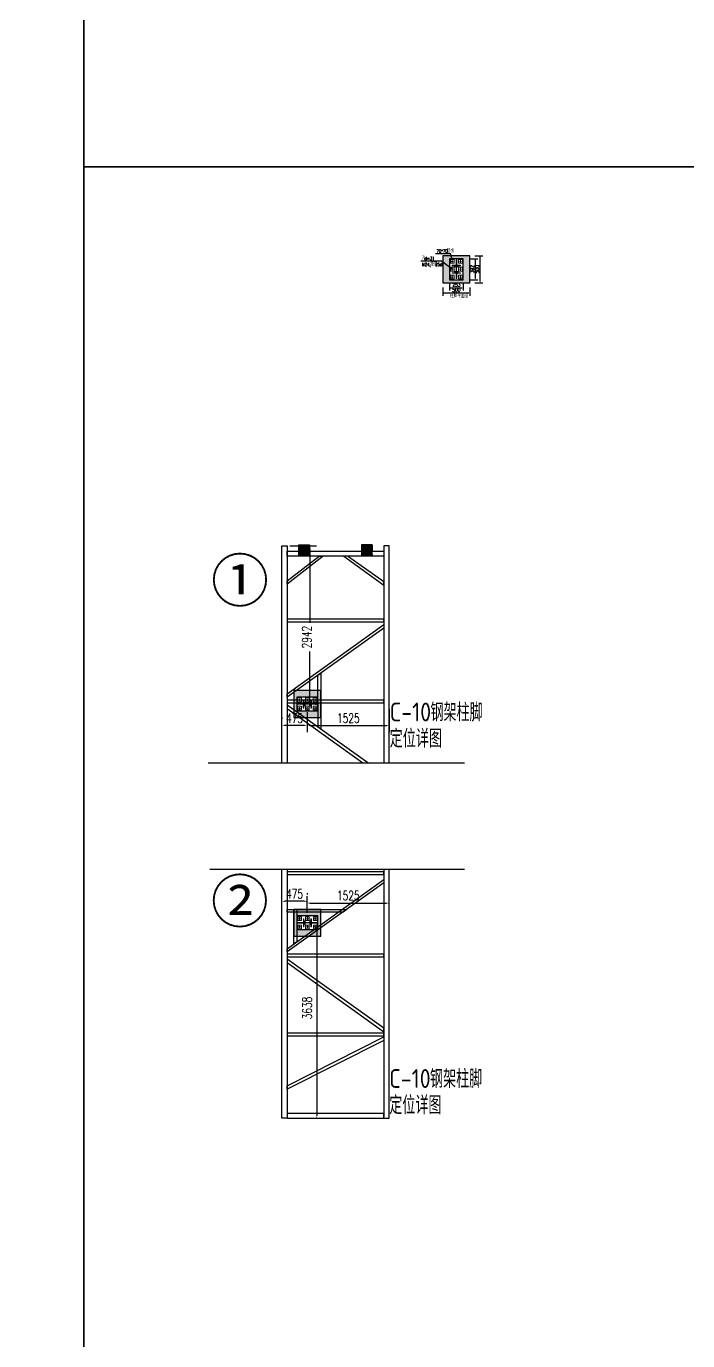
# Model space of a CAD drawing. Extents: x -89702 to 926017, y -610001 to -56924.
# Drawn here: x 66867 to 79177, y -567812 to -543348 of the extents above; entities that cross this region are included whole.
import ezdxf

# ---------------------------------------------------------------- set-up
doc = ezdxf.new("R2010")
doc.units = 0
doc.header["$LTSCALE"] = 10
doc.header["$MEASUREMENT"] = 0
doc.linetypes.add('线型2', pattern=[2.5, 1.5, -1])
for name, color, linetype in [('BJ02', 2, 'Continuous'), ('DIM_LEAD', 3, 'Continuous'), ('PUB_TEXT', 7, 'Continuous'), ('W-STEEL_FRAME钢架', 3, 'Continuous'), ('房屋工字钢', 2, 'Continuous')]:
    doc.layers.add(name, color=color, linetype=linetype)
for name, color, linetype, lineweight in [('孔标注', 9, 'Continuous', 18), ('字符标注', 9, 'Continuous', 18), ('柱_主零件_实线', 51, 'Continuous', 18), ('柱_零件_实线', 3, 'Continuous', 18), ('螺栓组-普通_实线', 9, 'Continuous', 18), ('钢板标注', 9, 'Continuous', 18)]:
    doc.layers.add(name, color=color, linetype=linetype, lineweight=lineweight)
doc.styles.add('_TCH_DIM', font='SIMPLEX', dxfattribs={"bigfont": 'GBCBIG'})
doc.styles.get("Standard").update_dxf_attribs({"font": 'gbenor.shx', "bigfont": 'gbcbig.shx'})
doc.styles.add('STANDARD_T3', font='simplex.shx', dxfattribs={"width": 0.7, "bigfont": 'gbcbig.shx'})
doc.styles.add('图框', font='')
doc.styles.get('图框').set_extended_font_data('SimSun')
doc.dimstyles.new('W&&20', dxfattribs={"dimtxt": 70, "dimasz": 20, "dimexe": 50, "dimexo": 60, "dimgap": 20, "dimtad": 1, "dimdec": 0, "dimzin": 0, "dimdsep": 46, "dimtxsty": 'STANDARD_T3', "dimcen": 0.09, "dimclrd": 1, "dimclre": 1, "dimclrt": 7, "dimazin": 2, "dimtfac": 1, "dimtdec": 0, "dimtix": 1, "dimtmove": 2, "dimatfit": 3, "dimfxl": 0, "dimtolj": 1, "dimtzin": 0, "dimarcsym": 0})
doc.dimstyles.new('W&&50', dxfattribs={"dimtxt": 175, "dimasz": 50, "dimexe": 125, "dimexo": 150, "dimgap": 50, "dimtad": 1, "dimdec": 0, "dimzin": 0, "dimdsep": 46, "dimtxsty": 'STANDARD_T3', "dimcen": 0.09, "dimclrd": 1, "dimclre": 1, "dimclrt": 7, "dimazin": 2, "dimtfac": 1, "dimtdec": 0, "dimtix": 1, "dimtmove": 2, "dimatfit": 3, "dimfxl": 0, "dimtolj": 1, "dimtzin": 0, "dimarcsym": 0})

# ---------------------------------------------------------------- blocks, each defined once
blk = doc.blocks.new('GZG')
at = {"layer": '孔标注', "ltscale": 100000, "const_width": 2.01}
blk.add_lwpolyline([(51, 341, 1), (49, 341, 1)], format="xyb", close=True, dxfattribs=at)
at = {"layer": '字符标注', "ltscale": 100000, "const_width": 2.01}
blk.add_lwpolyline([(204, 341, 1), (202, 341, 1)], format="xyb", close=True, dxfattribs=at)
at = {"layer": '柱_主零件_实线', "lineweight": 18, "ltscale": 100000}
for p, q in [((51, 261), (51, 271)), ((202, 271), (51, 271)), ((51, 261), (123, 261)), ((123, 261), (123, 131)), ((130, 261), (202, 261)), ((130, 131), (130, 261)), ((202, 261), (202, 271)), ((51, 120), (51, 131)), ((51, 131), (123, 131)), ((51, 120), (202, 120)), ((130, 131), (202, 131)), ((202, 120), (202, 131))]:
    blk.add_line(p, q, dxfattribs=at)
at = {"layer": '柱_零件_实线', "lineweight": 18, "ltscale": 100000}
for p, q in [((0, 0), (0, 392)), ((0, 392), (253, 392)), ((85, 376), (15, 376)), ((15, 376), (15, 306)), ((15, 306), (85, 306)), ((85, 306), (85, 376)), ((120, 371), (120, 271)), ((133, 371), (120, 371)), ((133, 321), (120, 321)), ((133, 271), (120, 271)), ((133, 271), (133, 371)), ((238, 376), (168, 376)), ((168, 376), (168, 306)), ((168, 306), (238, 306)), ((238, 306), (238, 376)), ((253, 392), (253, 0)), ((253, 0), (0, 0)), ((15, 231), (15, 161)), ((85, 231), (15, 231)), ((15, 161), (85, 161)), ((15, 85), (15, 15)), ((85, 85), (15, 85)), ((15, 15), (85, 15)), ((85, 161), (85, 231)), ((85, 15), (85, 85)), ((120, 120), (120, 20)), ((133, 120), (120, 120)), ((133, 70), (120, 70)), ((133, 20), (120, 20)), ((133, 20), (133, 120)), ((168, 231), (168, 161)), ((238, 231), (168, 231)), ((168, 161), (238, 161)), ((168, 85), (168, 15)), ((238, 85), (168, 85)), ((168, 15), (238, 15)), ((238, 161), (238, 231)), ((238, 15), (238, 85))]:
    blk.add_line(p, q, dxfattribs=at)
at = {"layer": '柱_零件_实线', "linetype": '线型2', "lineweight": 18, "ltscale": 100000}
for p, q in [((92, 246), (92, 238)), ((161, 246), (92, 246)), ((133, 301), (120, 301)), ((161, 246), (161, 238)), ((92, 238), (124, 238)), ((92, 153), (92, 146)), ((92, 153), (124, 153)), ((92, 146), (161, 146)), ((133, 90), (120, 90)), ((124, 238), (124, 153)), ((129, 238), (161, 238)), ((129, 153), (129, 238)), ((129, 153), (161, 153)), ((161, 153), (161, 146))]:
    blk.add_line(p, q, dxfattribs=at)
at = {"layer": '螺栓组-普通_实线', "lineweight": 18, "ltscale": 100000}
for p, q in [((70, 341), (30, 341)), ((50, 371), (50, 311)), ((223, 341), (183, 341)), ((203, 371), (203, 311)), ((70, 196), (30, 196)), ((70, 50), (30, 50)), ((50, 226), (50, 166)), ((50, 80), (50, 20)), ((223, 196), (183, 196)), ((223, 50), (183, 50)), ((203, 226), (203, 166)), ((203, 80), (203, 20))]:
    blk.add_line(p, q, dxfattribs=at)
at = {"layer": '螺栓组-普通_实线', "color": 1, "ltscale": 100000, "const_width": 10}
for points in [[(55, 341, 1), (45, 341, 1)], [(208, 341, 1), (198, 341, 1)], [(55, 196, 1), (45, 196, 1)], [(55, 50, 1), (45, 50, 1)], [(208, 196, 1), (198, 196, 1)], [(208, 50, 1), (198, 50, 1)]]:
    blk.add_lwpolyline(points, format="xyb", close=True, dxfattribs=at)
at = {"layer": '钢板标注', "ltscale": 100000, "const_width": 2.01}
for points in [[(51, 50, 1), (49, 50, 1)], [(254, 0, 1), (252, 0, 1)]]:
    blk.add_lwpolyline(points, format="xyb", close=True, dxfattribs=at)
blk = doc.blocks.new('GG')
at = {"layer": 'W-STEEL_FRAME钢架', "true_color": 0x636466}
h = blk.add_hatch(color=251, dxfattribs=at)
h.dxf.hatch_style = 1
h.paths.add_polyline_path([(500, 500), (0, 500), (0, 0), (500, 0)])
h.paths.add_polyline_path([(377, 55), (124, 55), (124, 447), (377, 447)], flags=16)
at = {"layer": 'BJ02', "color": 3}
blk.add_lwpolyline([(0, 0), (500, 0), (500, 500), (0, 500)], close=True, dxfattribs=at)
at = {"layer": '房屋工字钢', "color": 2}
blk.add_lwpolyline([(124, 55), (377, 55), (377, 447), (124, 447)], close=True, dxfattribs=at)
at = {"layer": 'W-STEEL_FRAME钢架', "color": 3}
blk.add_blockref('GZG', (124, 55), dxfattribs=at)
blk = doc.blocks.new('*D1529')
at = {"layer": 'Defpoints', "color": 0, "transparency": 16777216}
for p in [(74621, -548120), (75121, -548120), (75121, -548312)]:
    blk.add_point(p, dxfattribs=at)
at = {"layer": 'W-STEEL_FRAME钢架', "color": 1, "lineweight": -2, "transparency": 16777216}
for p, q in [((74621, -548212), (74621, -548362)), ((75121, -548212), (75121, -548362)), ((74641, -548312), (75101, -548312))]:
    blk.add_line(p, q, dxfattribs=at)
at = {"layer": 'W-STEEL_FRAME钢架', "color": 1, "transparency": 16777216}
for points in [[(74641, -548308), (74641, -548315), (74621, -548312)], [(75101, -548308), (75101, -548315), (75121, -548312)]]:
    blk.add_solid(points, dxfattribs=at)
at = {"layer": 'W-STEEL_FRAME钢架', "color": 7, "transparency": 16777216, "insert": (74871, -548257), "char_height": 70, "attachment_point": 5, "style": 'STANDARD_T3'}
blk.add_mtext('\\A1;500', dxfattribs=at)
blk = doc.blocks.new('*D1530')
at = {"layer": 'Defpoints', "color": 0, "transparency": 16777216}
for p in [(75121, -547620), (75314, -547620), (75121, -548120)]:
    blk.add_point(p, dxfattribs=at)
at = {"layer": 'W-STEEL_FRAME钢架', "color": 1, "lineweight": -2, "transparency": 16777216}
for p, q in [((75214, -547620), (75364, -547620)), ((75314, -548100), (75314, -547640)), ((75214, -548120), (75364, -548120))]:
    blk.add_line(p, q, dxfattribs=at)
at = {"layer": 'W-STEEL_FRAME钢架', "color": 1, "transparency": 16777216}
for points in [[(75311, -547640), (75318, -547640), (75314, -547620)], [(75311, -548100), (75318, -548100), (75314, -548120)]]:
    blk.add_solid(points, dxfattribs=at)
at = {"layer": 'W-STEEL_FRAME钢架', "color": 7, "transparency": 16777216, "insert": (75259, -547870), "char_height": 70, "attachment_point": 5, "rotation": 90, "style": 'STANDARD_T3'}
blk.add_mtext('\\A1;500', dxfattribs=at)
blk = doc.blocks.new('*D1531')
at = {"layer": 'Defpoints', "color": 0, "transparency": 16777216}
for p in [(74745, -548065), (74998, -548065), (74998, -548213)]:
    blk.add_point(p, dxfattribs=at)
at = {"layer": 'W-STEEL_FRAME钢架', "color": 1, "lineweight": -2, "transparency": 16777216}
for p, q in [((74745, -548125), (74745, -548263)), ((74765, -548213), (74978, -548213)), ((74998, -548125), (74998, -548263))]:
    blk.add_line(p, q, dxfattribs=at)
at = {"layer": 'W-STEEL_FRAME钢架', "color": 1, "transparency": 16777216}
for points in [[(74765, -548210), (74765, -548217), (74745, -548213)], [(74978, -548210), (74978, -548217), (74998, -548213)]]:
    blk.add_solid(points, dxfattribs=at)
at = {"layer": 'W-STEEL_FRAME钢架', "color": 7, "transparency": 16777216, "insert": (74872, -548158), "char_height": 70, "attachment_point": 5, "style": 'STANDARD_T3'}
blk.add_mtext('\\A1;253', dxfattribs=at)
blk = doc.blocks.new('*D1532')
at = {"layer": 'Defpoints', "color": 0, "transparency": 16777216}
for p in [(74998, -547674), (74998, -548065), (75221, -548065)]:
    blk.add_point(p, dxfattribs=at)
at = {"layer": 'W-STEEL_FRAME钢架', "color": 1, "lineweight": -2, "transparency": 16777216}
for p, q in [((75121, -547674), (75271, -547674)), ((75221, -547694), (75221, -548045)), ((75121, -548065), (75271, -548065))]:
    blk.add_line(p, q, dxfattribs=at)
at = {"layer": 'W-STEEL_FRAME钢架', "color": 1, "transparency": 16777216}
for points in [[(75217, -547694), (75224, -547694), (75221, -547674)], [(75217, -548045), (75224, -548045), (75221, -548065)]]:
    blk.add_solid(points, dxfattribs=at)
at = {"layer": 'W-STEEL_FRAME钢架', "color": 7, "transparency": 16777216, "insert": (75166, -547870), "char_height": 70, "attachment_point": 5, "rotation": 90, "style": 'STANDARD_T3'}
blk.add_mtext('\\A1;392', dxfattribs=at)
blk = doc.blocks.new('01')
h = blk.add_hatch()
h.set_pattern_fill('HOUND', color=77, scale=5)
h.set_pattern_definition([(0, (0, 0), (31.75, 7.9375), [127, -63.5]), (90, (0, 0), (-7.9375, -31.75), [127, -63.5])])
h.paths.add_polyline_path([(50227, 12928), (50227, 12728), (50427, 12728), (50427, 12928)])
h.paths.add_polyline_path([(50382, 12893, -1), (50402, 12893, -1)], flags=16)
h.paths.add_polyline_path([(50252, 12893, -1), (50272, 12893, -1)], flags=16)
h.paths.add_polyline_path([(50402, 12763, -1), (50382, 12763, -1)], flags=16)
h.paths.add_polyline_path([(50272, 12763, -1), (50252, 12763, -1)], flags=16)
at = {"color": 251}
blk.add_lwpolyline([(50227, 12928), (50427, 12928), (50427, 12728), (50227, 12728)], close=True, dxfattribs=at)
at = {"color": 6}
for centre in [(50262, 12893), (50262, 12763), (50392, 12893), (50392, 12763)]:
    blk.add_circle(centre, 10, dxfattribs=at)
blk = doc.blocks.new('*D1539')
at = {"color": 1, "lineweight": -2, "transparency": 16777216}
for p, q in [((72097, -556112), (72097, -556488)), ((73622, -556057), (73622, -556488)), ((72147, -556363), (73572, -556363))]:
    blk.add_line(p, q, dxfattribs=at)
at = {"color": 1, "transparency": 16777216}
for points in [[(72147, -556355), (72147, -556371), (72097, -556363)], [(73572, -556355), (73572, -556371), (73622, -556363)]]:
    blk.add_solid(points, dxfattribs=at)
at = {"layer": 'Defpoints', "color": 0, "transparency": 16777216}
for p in [(72097, -555962), (73622, -555907), (73622, -556363)]:
    blk.add_point(p, dxfattribs=at)
at = {"color": 7, "transparency": 16777216, "insert": (72860, -556225), "char_height": 175, "attachment_point": 5, "style": 'STANDARD_T3'}
blk.add_mtext('\\A1;1525', dxfattribs=at)
blk = doc.blocks.new('*D1540')
at = {"color": 1, "lineweight": -2, "transparency": 16777216}
for p, q in [((71772, -553019), (72267, -553019)), ((72142, -553069), (72142, -554451)), ((72142, -555912), (72142, -554982)), ((72247, -555962), (72267, -555962))]:
    blk.add_line(p, q, dxfattribs=at)
at = {"color": 1, "transparency": 16777216}
for points in [[(72134, -553069), (72151, -553069), (72142, -553019)], [(72134, -555912), (72151, -555912), (72142, -555962)]]:
    blk.add_solid(points, dxfattribs=at)
at = {"layer": 'Defpoints', "color": 0, "transparency": 16777216}
for p in [(71622, -553019), (72142, -553019), (72097, -555962)]:
    blk.add_point(p, dxfattribs=at)
at = {"color": 7, "transparency": 16777216, "insert": (72087, -554717), "char_height": 175, "attachment_point": 5, "rotation": 90, "style": 'STANDARD_T3'}
blk.add_mtext('\\A1;2942', dxfattribs=at)
blk = doc.blocks.new('*D1541')
at = {"color": 1, "lineweight": -2, "transparency": 16777216}
for p, q in [((72274, -560084), (72274, -563622)), ((72424, -560034), (72399, -560034)), ((72249, -563672), (72399, -563672))]:
    blk.add_line(p, q, dxfattribs=at)
at = {"color": 1, "transparency": 16777216}
for points in [[(72266, -560084), (72283, -560084), (72274, -560034)], [(72266, -563622), (72283, -563622), (72274, -563672)]]:
    blk.add_solid(points, dxfattribs=at)
at = {"layer": 'Defpoints', "color": 0, "transparency": 16777216}
for p in [(72274, -560034), (72099, -563672), (72274, -563672)]:
    blk.add_point(p, dxfattribs=at)
at = {"color": 7, "transparency": 16777216, "insert": (72094, -561621), "char_height": 175, "attachment_point": 5, "rotation": 90, "style": 'STANDARD_T3'}
blk.add_mtext('\\A1;3638', dxfattribs=at)
blk = doc.blocks.new('*D1660')
at = {"color": 1, "lineweight": -2, "transparency": 16777216}
for p, q in [((72097, -559851), (72097, -559541)), ((72147, -559666), (73572, -559666)), ((73622, -559851), (73622, -559541))]:
    blk.add_line(p, q, dxfattribs=at)
at = {"color": 1, "transparency": 16777216}
for points in [[(72147, -559657), (72147, -559674), (72097, -559666)], [(73572, -559657), (73572, -559674), (73622, -559666)]]:
    blk.add_solid(points, dxfattribs=at)
at = {"layer": 'Defpoints', "color": 0, "transparency": 16777216}
for p in [(73622, -559666), (72097, -560001), (73622, -560001)]:
    blk.add_point(p, dxfattribs=at)
at = {"color": 7, "transparency": 16777216, "insert": (72860, -559528), "char_height": 175, "attachment_point": 5, "style": 'STANDARD_T3'}
blk.add_mtext('\\A1;1525', dxfattribs=at)
blk = doc.blocks.new('*D1661')
at = {"color": 1, "lineweight": -2, "transparency": 16777216}
for p, q in [((71622, -559516), (71622, -559509)), ((72047, -559634), (71672, -559634)), ((72097, -559484), (72097, -559509))]:
    blk.add_line(p, q, dxfattribs=at)
at = {"color": 1, "transparency": 16777216}
for points in [[(71672, -559625), (71672, -559642), (71622, -559634)], [(72047, -559625), (72047, -559642), (72097, -559634)]]:
    blk.add_solid(points, dxfattribs=at)
at = {"layer": 'Defpoints', "color": 0, "transparency": 16777216}
for p in [(71622, -559634), (71622, -559666), (72097, -559634)]:
    blk.add_point(p, dxfattribs=at)
at = {"color": 7, "transparency": 16777216, "insert": (71860, -559496), "char_height": 175, "attachment_point": 5, "style": 'STANDARD_T3'}
blk.add_mtext('\\A1;475', dxfattribs=at)
blk = doc.blocks.new('*D1662')
at = {"color": 1, "lineweight": -2, "transparency": 16777216}
for p, q in [((71622, -556213), (71622, -556238)), ((72097, -556213), (72097, -556238)), ((72047, -556363), (71672, -556363))]:
    blk.add_line(p, q, dxfattribs=at)
at = {"color": 1, "transparency": 16777216}
for points in [[(71672, -556355), (71672, -556371), (71622, -556363)], [(72047, -556355), (72047, -556371), (72097, -556363)]]:
    blk.add_solid(points, dxfattribs=at)
at = {"layer": 'Defpoints', "color": 0, "transparency": 16777216}
for p in [(71622, -556363), (71622, -556363), (72097, -556363)]:
    blk.add_point(p, dxfattribs=at)
at = {"color": 7, "transparency": 16777216, "insert": (71860, -556225), "char_height": 175, "attachment_point": 5, "style": 'STANDARD_T3'}
blk.add_mtext('\\A1;475', dxfattribs=at)

msp = doc.modelspace()

# ---------------------------------------------------------------- linework, layer by layer
at = {"color": 2}
for p, q in [((71622.5, -557053.5), (71622.5, -553019.4)), ((71622.5, -553019.4), (71722.5, -553019.4)), ((71722.5, -553019.4), (71722.5, -557053.5)), ((73622.5, -553019.4), (73522.5, -553019.4)), ((73522.5, -553019.4), (73522.5, -557053.5)), ((73622.5, -557053.5), (73622.5, -553019.4))]:
    msp.add_line(p, q, dxfattribs=at)
for p, q in [((70250.4, -557053.5), (75025, -557053.5)), ((70282.7, -559038.3), (75025, -559038.3))]:
    msp.add_line(p, q)
at = {"color": 6}
for points in [[(67937.1, -545966.6), (111175.6, -545966.6), (111175.6, -581777.6), (67937.1, -581777.6)], [(73522.5, -553119.4), (73522.5, -553209.4), (71722.5, -553209.4), (71722.5, -553119.4)]]:
    msp.add_lwpolyline(points, close=True, dxfattribs=at)
at = {"color": 1}
for points in [[(73522.5, -554434.5), (73522.5, -554384.5), (71722.5, -554384.5), (71722.5, -554434.5)], [(73522.5, -555941.4), (73522.5, -555891.4), (71722.5, -555891.4), (71722.5, -555941.4)], [(73522.5, -559136.9), (73522.5, -559086.9), (71722.5, -559086.9), (71722.5, -559136.9)], [(73522.5, -560666.6), (73522.5, -560616.6), (71722.5, -560616.6), (71722.5, -560666.6)], [(73522.5, -562136.9), (73522.5, -562086.9), (71722.5, -562086.9), (71722.5, -562136.9)]]:
    msp.add_lwpolyline(points, close=True, dxfattribs=at)
at = {"color": 2}
for points in [[(71722.5, -559038.3), (71722.5, -563671.8), (71622.5, -563671.8), (71622.5, -559038.3)], [(73522.5, -563671.8), (73622.5, -563671.8), (73622.5, -559038.3)], [(73522.5, -559038.3), (73522.5, -563647.8)]]:
    msp.add_lwpolyline(points, dxfattribs=at)
msp.add_lwpolyline([(73522.5, -563671.8), (73522.5, -563581.8), (71722.5, -563581.8), (71722.5, -563671.8)], close=True, dxfattribs=at)
at = {"layer": 'BJ02'}
for points in [[(24698.5, -490906.1), (67937.1, -490906.1), (67937.1, -610000.5), (24698.5, -610000.5)], [(67937.1, -490906.1), (111175.6, -490906.1), (111175.6, -545966.6), (67937.1, -545966.6)]]:
    msp.add_lwpolyline(points, close=True, dxfattribs=at)
at = {"layer": 'DIM_LEAD', "color": 3}
for p, q in [((74594.1, -547720), (74209.9, -547720)), ((74764.3, -547582.1), (74481.4, -547582.1)), ((74790.2, -547869.6), (74594.1, -547720)), ((74795.2, -547688.9), (74764.3, -547582.1))]:
    msp.add_line(p, q, dxfattribs=at)
at = {"layer": 'DIM_LEAD', "color": 3, "const_width": 8}
for points in [[(74796.3, -547692.8, 1), (74794.1, -547685.1, 1)], [(74793.4, -547872.1, 1), (74787, -547867.2, 1)]]:
    msp.add_lwpolyline(points, format="xyb", close=True, dxfattribs=at)
at = {"layer": 'W-STEEL_FRAME钢架', "color": 1}
for points in [[(71720.7, -553733.5), (71722.1, -553667.8), (72320.2, -553209), (72390.3, -553209.7), (71720.7, -553733.5)], [(73522.5, -553752.3), (73522.5, -553686.7), (72844.6, -553209.4), (72774.4, -553209.4), (73522.5, -553752.3)], [(73522.5, -554484.3), (73522.5, -554549.9), (71722.5, -555834.3), (71722.5, -555772.8), (73522.5, -554484.3)], [(73221, -557053.5), (71722.5, -555984.3), (71722.5, -556045.7), (73130.3, -557053.5)], [(73522.5, -559226.7), (73522.5, -559292.3), (71722.5, -560576.7), (71722.5, -560515.3), (73522.5, -559226.7)], [(73522.5, -562063.3), (73522.5, -561997.7), (71722.5, -560713.3), (71722.5, -560774.7), (73522.5, -562063.3)], [(73522.5, -562156.7), (73522.5, -562222.3), (71722.5, -563128.6), (71722.5, -563067.2), (73522.5, -562156.7)]]:
    msp.add_lwpolyline(points, dxfattribs=at)
at = {"layer": 'W-STEEL_FRAME钢架', "color": 3}
for points in [[(72296.1, -555424.9), (72346.5, -555389), (72349.3, -556431.6), (72298.9, -556395.6)], [(72833.2, -559784.1), (72762.7, -559834.5), (71722.5, -559834.5), (71722.5, -559784.1)], [(71849.4, -559784.1), (71899.8, -559784.1), (71899.8, -560388.3), (71849.4, -560424.4)]]:
    msp.add_lwpolyline(points, close=True, dxfattribs=at)

# ---------------------------------------------------------------- block references
at = {"color": 4, "rotation": 270}
msp.add_blockref('01', (59209.6, -502772.2), dxfattribs=at)
at = {"color": 4, "xscale": -1, "rotation": 90}
msp.add_blockref('01', (86035.3, -502772.2), dxfattribs=at)
at = {"layer": 'W-STEEL_FRAME钢架', "color": 3}
msp.add_blockref('GG', (74621, -548120.4), dxfattribs=at)
at = {"layer": 'W-STEEL_FRAME钢架', "color": 3, "rotation": 90}
for p in [(72347.5, -556211.7), (72349.4, -560284.1)]:
    msp.add_blockref('GG', p, dxfattribs=at)

# ---------------------------------------------------------------- texts
at = {"layer": 'PUB_TEXT', "color": 7, "style": '_TCH_DIM'}
for s, height, p in [('垫板', 67.52, (74694.4, -547561.1)), ('孔', 67.5, (74230.9, -547699)), ('埋深', 67.52, (74378.9, -547811))]:
    msp.add_text(s, height=height, dxfattribs=at).set_placement(p)
at = {"layer": 'PUB_TEXT', "color": 7, "style": '_TCH_DIM', "width": 0.705882}
for s, p in [('d=31', (74280.1, -547699)), ('70*70', (74502.4, -547561.1)), ('M24,', (74230.9, -547811)), ('25d', (74477.2, -547811))]:
    msp.add_text(s, height=59.5, dxfattribs=at).set_placement(p)
at = {"layer": 'PUB_TEXT'}
for s, height, p in [('柱脚平面图', 67.52, (74753.6, -548399.9)), ('C-10', 350, (73631, -556285.4)), ('钢架柱脚', 337.59, (74389.3, -556285.4)), ('定位详图', 337.59, (73631, -556775.4)), ('C-10', 350, (73622.5, -563106.8)), ('钢架柱脚', 337.59, (74380.8, -563106.8)), ('定位详图', 337.59, (73622.5, -563596.8))]:
    msp.add_text(s, height=height, dxfattribs=at).set_placement(p)
at = {"layer": 'PUB_TEXT', "style": '图框'}
for s, p in [('①', (70303.2, -554059.7)), ('②', (70300.8, -560028.8))]:
    msp.add_text(s, height=793, dxfattribs=at).set_placement(p)

# ---------------------------------------------------------------- dimensions: what is measured, and where the dimension line sits
for base, p1, p2, picture, middle in [((72142.4, -553019.4), (72097.5, -555961.7), (71622.5, -553019.4), '*D1540', (72087.4, -554716.5)), ((72274.3, -563671.8), (72274.3, -560033.6), (72099.4, -563671.8), '*D1541', (72093.8, -561620.6))]:
    dim = msp.add_linear_dim(base=base, p1=p1, p2=p2, angle=90, dimstyle='W&&50')
    dim.commit()
    dim.dimension.update_dxf_attribs({"geometry": picture, "text_midpoint": middle, "dimtype": 128})
dim = msp.add_linear_dim(base=(73622.5, -556362.9), p1=(72097.5, -555961.7), p2=(73622.5, -555907.4), dimstyle='W&&50')
dim.commit()
dim.dimension.update_dxf_attribs({"geometry": '*D1539', "text_midpoint": (72860, -556225.4)})
at = {"color": 4}
for base, p1, p2, picture, middle in [((71622.5, -556362.9), (72097.5, -556362.9), (71622.5, -556362.9), '*D1662', (71860, -556225.4)), ((71622.5, -559633.7), (72097.5, -559633.7), (71622.5, -559665.7), '*D1661', (71860, -559496.2)), ((73622.5, -559665.7), (72097.5, -560000.9), (73622.5, -560000.9), '*D1660', (72860, -559528.2))]:
    dim = msp.add_linear_dim(base=base, p1=p1, p2=p2, dimstyle='W&&50', dxfattribs=at)
    dim.commit()
    dim.dimension.update_dxf_attribs({"geometry": picture, "text_midpoint": middle})
at = {"layer": 'W-STEEL_FRAME钢架', "color": 3}
for base, p1, p2, picture, middle in [((75220.6686, -548065.4075), (74998.0136, -547673.8537), (74998.0136, -548065.4075), '*D1532', (75165.6686, -547869.6306)), ((75314.2, -547620.4), (75121, -548120.4), (75121, -547620.4), '*D1530', (75259.2, -547870.4))]:
    dim = msp.add_linear_dim(base=base, p1=p1, p2=p2, angle=90, dimstyle='W&&20', override={"dimfxlon": 1}, dxfattribs=at)
    dim.commit()
    dim.dimension.update_dxf_attribs({"geometry": picture, "text_midpoint": middle})
for base, p1, p2, picture, middle in [((75121, -548311.7), (74621, -548120.4), (75121, -548120.4), '*D1529', (74871, -548256.7)), ((74998, -548213.3), (74745, -548065.4), (74998, -548065.4), '*D1531', (74871.5, -548158.3))]:
    dim = msp.add_linear_dim(base=base, p1=p1, p2=p2, dimstyle='W&&20', override={"dimfxlon": 1}, dxfattribs=at)
    dim.commit()
    dim.dimension.update_dxf_attribs({"geometry": picture, "text_midpoint": middle})

doc.saveas('drawing.dxf')
